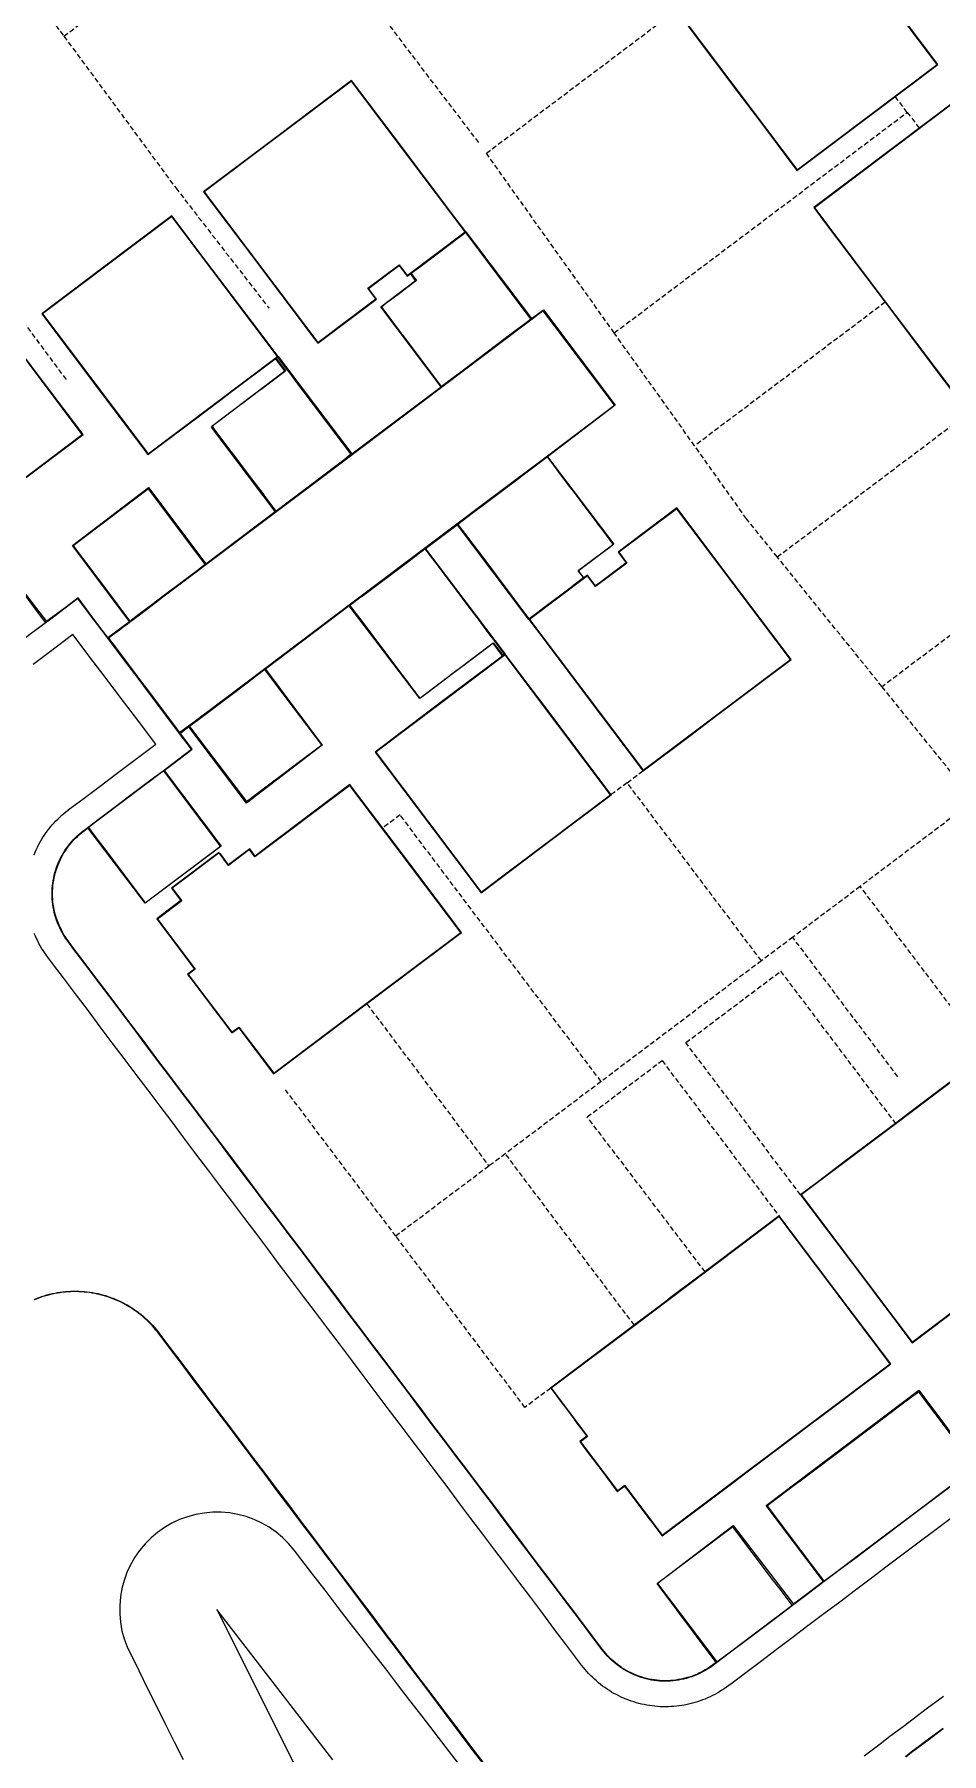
# Model space of a CAD drawing. Header units: metres. Extents: x 337936 to 338461, y 373266 to 374024.
# Drawn here: x 338238.2 to 338283.9, y 373464.3 to 373550.9 of the extents above; entities that cross this region are included whole.
import ezdxf

# ---------------------------------------------------------------- set-up
doc = ezdxf.new("R2010")
doc.units = ezdxf.units.M
doc.linetypes.add('DASHED2', pattern=[0.375, 0.25, -0.125])
for name, color, linetype in [('3D_LINES', 4, 'Continuous'), ('PLOTS EXTERNAL LEVEL', 3, 'Continuous'), ('PLOTS FFL', 1, 'Continuous')]:
    doc.layers.add(name, color=color, linetype=linetype)

msp = doc.modelspace()

# ---------------------------------------------------------------- linework, layer by layer
at = {"layer": '3D_LINES', "linetype": 'DASHED2'}
for points in [[(338239.67, 373550.83, 33.45), (338248.845, 373557.743, 33.6)], [(338237.227, 373554.072, 33.475), (338239.67, 373550.83, 33.45)], [(338260.552, 373545.474, 33.35), (338254.094, 373553.962, 33.5), (338254.094, 373553.962, 33.5)], [(338260.936, 373544.934, 33.35), (338271.11, 373552.601, 33.325), (338271.11, 373552.601, 33.325)], [(338239.67, 373550.83, 33.45), (338245.304, 373543.187, 33.45)], [(338239.793, 373533.547, 33.5), (338229.079, 373547.932, 33.636), (338229.079, 373547.932, 33.636)], [(338282.12, 373546.996, 33.51), (338281.518, 373547.794, 33.5)], [(338267.374, 373535.884, 33.414), (338282.12, 373546.996, 33.51)], [(338282.12, 373546.996, 33.51), (338282.721, 373546.197, 33.52)], [(338267.374, 373535.884, 33.414), (338260.936, 373544.934, 33.35), (338260.936, 373544.934, 33.35)], [(338245.304, 373543.187, 33.45), (338249.988, 373537.137, 33.45), (338249.988, 373537.137, 33.45)], [(338281.011, 373537.426, 33.6), (338271.419, 373530.198, 33.376), (338271.419, 373530.198, 33.376)], [(338271.419, 373530.198, 33.376), (338267.374, 373535.884, 33.414)], [(338275.582, 373524.602, 33.376), (338289.096, 373534.786, 33.656), (338289.096, 373534.786, 33.656)], [(338274.031, 373526.525, 33.352), (338271.419, 373530.198, 33.376)], [(338275.582, 373524.602, 33.376), (338274.031, 373526.525, 33.352)], [(338292.392, 373526.757, 33.825), (338280.856, 373518.064, 33.458), (338280.856, 373518.064, 33.458)], [(338280.856, 373518.064, 33.458), (338275.582, 373524.602, 33.376), (338275.582, 373524.602, 33.376)], [(338285.487, 373512.322, 33.529), (338280.856, 373518.064, 33.458)], [(338268.024, 373513.222, 33.6), (338268.825, 373513.838, 33.75)], [(338268.024, 373513.222, 33.6), (338267.219, 373512.628, 33.6), (338267.211, 373512.622, 33.75)], [(338274.781, 373504.255, 33.399), (338268.024, 373513.222, 33.6)], [(338285.487, 373512.322, 33.529), (338279.756, 373508.004, 33.325)], [(338256.591, 373511.607, 33.5), (338255.712, 373510.945, 33.45)], [(338266.713, 373498.175, 33.317), (338256.591, 373511.607, 33.5), (338256.591, 373511.607, 33.5)], [(338279.756, 373508.004, 33.325), (338276.357, 373505.443, 33.376)], [(338286.15, 373499.537, 33.675), (338279.756, 373508.004, 33.325)], [(338276.357, 373505.443, 33.376), (338274.781, 373504.255, 33.399)], [(338281.653, 373498.415, 33.42), (338276.357, 373505.443, 33.376)], [(338274.781, 373504.255, 33.399), (338266.713, 373498.175, 33.317)], [(338270.976, 373500.136, 33.401), (338275.748, 373503.732, 33.395)], [(338275.748, 373503.732, 33.395), (338281.525, 373496.065, 33.525)], [(338254.909, 373502.099, 33.6), (338254.915, 373502.091, 33.45), (338261.062, 373493.917, 33.236), (338261.062, 373493.917, 33.236)], [(338276.754, 373492.469, 33.475), (338276.751, 373492.473, 33.525), (338270.976, 373500.136, 33.401), (338270.976, 373500.136, 33.401)], [(338266.014, 373496.396, 33.304), (338269.778, 373499.233, 33.357), (338269.778, 373499.233, 33.357)], [(338269.778, 373499.233, 33.357), (338275.674, 373491.392, 33.675)], [(338256.38, 373490.389, 33.225), (338250.827, 373497.759, 33.356)], [(338266.713, 373498.175, 33.317), (338261.889, 373494.54, 33.248)], [(338271.95, 373488.586, 33.675), (338266.014, 373496.396, 33.304)], [(338261.062, 373493.917, 33.236), (338256.38, 373490.389, 33.225)], [(338261.889, 373494.54, 33.248), (338261.062, 373493.917, 33.236)], [(338268.386, 373485.9, 33.675), (338261.889, 373494.54, 33.248), (338261.889, 373494.54, 33.248)], [(338262.88, 373481.763, 33.242), (338256.38, 373490.389, 33.225)], [(338264.184, 373482.733, 33.675), (338262.88, 373481.763, 33.242)]]:
    msp.add_polyline3d(points, dxfattribs=at)
at = {"layer": '3D_LINES', "linetype": 'Continuous'}
for points in [[(338259.898, 373540.939, 33.45), (338259.494, 373540.636, 33.45), (338259.452, 373540.603, 33.45), (338259.22, 373540.429, 33.45), (338257.565, 373539.182, 33.45), (338257.513, 373539.143, 33.45), (338257.152, 373538.871, 33.491), (338257.346, 373538.614, 33.492), (338257.417, 373538.519, 33.496), (338256.937, 373538.157, 33.581), (338256.473, 373537.808, 33.581), (338256.062, 373537.498, 33.581), (338255.946, 373537.411, 33.579), (338255.882, 373537.363, 33.576), (338255.65, 373537.188, 33.552), (338255.717, 373537.099, 33.542), (338256.652, 373535.859, 33.459), (338256.675, 373535.827, 33.456), (338257.558, 373534.656, 33.457), (338257.608, 373534.59, 33.458), (338258.665, 373533.187, 33.471), (338258.989, 373533.431, 33.47), (338259.782, 373534.029, 33.466), (338262.175, 373535.832, 33.453), (338262.225, 373535.869, 33.453), (338262.999, 373536.453, 33.449), (338263.177, 373536.587, 33.448), (338262.743, 373537.164, 33.45), (338262.688, 373537.236, 33.45), (338262.087, 373538.035, 33.452), (338260.656, 373539.933, 33.45), (338259.898, 373540.939, 33.45)], [(338267.382, 373532.243, 33.296), (338264.381, 373536.227, 33.421), (338263.802, 373536.995, 33.445), (338259.831, 373534.003, 33.465), (338256.636, 373531.596, 33.481), (338252.736, 373528.656, 33.502), (338249.447, 373526.178, 33.518), (338245.456, 373523.171, 33.539), (338244.654, 373522.567, 33.543), (338244.266, 373522.274, 33.545), (338243.47, 373521.674, 33.503), (338242.972, 373521.299, 33.551), (338242.847, 373521.205, 33.551), (338242.649, 373521.056, 33.458), (338242.466, 373520.918, 33.449), (338242.117, 373520.655, 33.546), (338241.915, 373520.502, 33.426), (338242.192, 373520.134, 33.433), (338243.238, 373518.746, 33.486), (338243.692, 373518.144, 33.463), (338243.722, 373518.104, 33.462), (338244.319, 373517.312, 33.432), (338244.936, 373516.493, 33.402), (338245.496, 373515.75, 33.408), (338245.83, 373516.003, 33.406), (338245.949, 373516.092, 33.405), (338246.25, 373516.319, 33.404), (338246.609, 373516.589, 33.402), (338247.048, 373516.921, 33.4), (338247.412, 373517.195, 33.398), (338247.867, 373517.537, 33.396), (338249.782, 373518.981, 33.386), (338253.21, 373521.563, 33.369), (338257.02, 373524.435, 33.349), (338261.013, 373527.444, 33.329), (338264.208, 373529.851, 33.312), (338267.382, 373532.243, 33.296)], [(338250.445, 373534.662, 33.449), (338250.356, 373534.595, 33.45), (338250.82, 373533.979, 33.446), (338250.829, 373533.968, 33.446), (338250.77, 373533.924, 33.446), (338249.599, 373533.041, 33.457), (338249.447, 373532.927, 33.457), (338248.662, 373532.335, 33.462), (338248.51, 373532.221, 33.467), (338248.431, 373532.161, 33.496), (338248.141, 373531.943, 33.586), (338247.183, 373531.22, 33.586), (338247.149, 373531.142, 33.583), (338247.323, 373530.912, 33.578), (338247.913, 373530.128, 33.521), (338248.077, 373529.911, 33.503), (338248.101, 373529.879, 33.5), (338248.64, 373529.164, 33.508), (338249.116, 373528.532, 33.514), (338249.727, 373527.721, 33.515), (338249.737, 373527.708, 33.515), (338250.337, 373526.912, 33.514), (338251.776, 373527.996, 33.507), (338251.831, 373528.037, 33.506), (338253.308, 373529.151, 33.499), (338253.427, 373529.24, 33.498), (338253.762, 373529.493, 33.496), (338254.115, 373529.791, 33.494), (338252.909, 373531.391, 33.467), (338252.235, 373532.286, 33.458), (338251.298, 373533.53, 33.444), (338251.018, 373533.901, 33.446), (338251.009, 373533.913, 33.446), (338250.883, 373534.08, 33.447), (338250.445, 373534.662, 33.449)], [(338264.01, 373529.64, 33.314), (338263.457, 373529.223, 33.317), (338262.659, 373528.622, 33.321), (338262.619, 373528.591, 33.321), (338260.871, 373527.274, 33.33), (338260.225, 373526.788, 33.333), (338259.498, 373526.239, 33.337), (338260.683, 373524.667, 33.417), (338262.221, 373522.625, 33.533), (338262.51, 373522.243, 33.549), (338263.078, 373521.488, 33.599), (338263.524, 373521.824, 33.599), (338263.756, 373521.999, 33.599), (338265.221, 373523.102, 33.599), (338265.38, 373523.222, 33.599), (338265.409, 373523.244, 33.599), (338265.824, 373523.557, 33.642), (338265.657, 373523.778, 33.632), (338265.559, 373523.908, 33.635), (338266.039, 373524.27, 33.731), (338266.914, 373524.929, 33.731), (338267.03, 373525.017, 33.725), (338267.094, 373525.065, 33.72), (338267.326, 373525.24, 33.681), (338266.695, 373526.077, 33.579), (338266.583, 373526.226, 33.55), (338266.519, 373526.311, 33.534), (338266.456, 373526.394, 33.518), (338265.25, 373527.995, 33.427), (338265.141, 373528.138, 33.418), (338265.09, 373528.207, 33.414), (338264.541, 373528.935, 33.363), (338264.481, 373529.015, 33.358), (338264.01, 373529.64, 33.314)], [(338246.781, 373524.232, 33.533), (338245.84, 373525.48, 33.575), (338243.923, 373528.026, 33.641), (338240.129, 373525.167, 33.641), (338242.041, 373522.63, 33.575), (338242.404, 373522.148, 33.567), (338242.42, 373522.127, 33.564), (338242.988, 373521.373, 33.551), (338243.445, 373521.718, 33.504), (338244.224, 373522.305, 33.546), (338244.272, 373522.341, 33.546), (338246.188, 373523.785, 33.536), (338246.236, 373523.821, 33.536), (338246.781, 373524.232, 33.533)], [(338235.765, 373525.256, 33.586), (338231.812, 373522.277, 33.586), (338233.802, 373519.638, 33.479), (338234.208, 373519.099, 33.467), (338234.281, 373519.001, 33.465), (338234.789, 373518.327, 33.45), (338234.931, 373518.429, 33.447), (338234.935, 373518.432, 33.447), (338235.759, 373519.054, 33.438), (338238.095, 373520.814, 33.411), (338238.145, 373520.852, 33.41), (338238.744, 373521.303, 33.404), (338238.152, 373522.09, 33.449), (338237.764, 373522.604, 33.479), (338235.765, 373525.256, 33.586)], [(338257.838, 373524.988, 33.346), (338257.752, 373524.924, 33.346), (338257.13, 373524.455, 33.349), (338257.027, 373524.378, 33.35), (338254.681, 373522.609, 33.362), (338254.625, 373522.568, 33.362), (338254.067, 373522.147, 33.365), (338254.359, 373521.76, 33.378), (338254.61, 373521.427, 33.39), (338255.303, 373520.506, 33.426), (338256.832, 373518.478, 33.521), (338256.91, 373518.374, 33.552), (338256.994, 373518.263, 33.586), (338257.208, 373517.98, 33.673), (338257.312, 373517.841, 33.716), (338257.424, 373517.692, 33.719), (338257.497, 373517.596, 33.729), (338257.581, 373517.483, 33.732), (338257.64, 373517.528, 33.737), (338258.599, 373518.25, 33.736), (338258.919, 373518.491, 33.608), (338259.014, 373518.563, 33.572), (338259.136, 373518.655, 33.572), (338259.89, 373519.223, 33.57), (338260.042, 373519.337, 33.57), (338261.108, 373520.141, 33.566), (338261.19, 373520.203, 33.566), (338261.286, 373520.275, 33.566), (338261.759, 373519.648, 33.588), (338261.847, 373519.715, 33.597), (338261.769, 373519.819, 33.593), (338261.273, 373520.477, 33.56), (338261.235, 373520.528, 33.557), (338260.798, 373521.108, 33.536), (338260.654, 373521.299, 33.528), (338260.633, 373521.326, 33.526), (338260.069, 373522.075, 33.491), (338260.032, 373522.125, 33.488), (338259.468, 373522.873, 33.453), (338259.43, 373522.924, 33.451), (338259.173, 373523.264, 33.435), (338258.609, 373524.013, 33.396), (338258.571, 373524.063, 33.394), (338257.962, 373524.872, 33.352), (338257.861, 373525.006, 33.345)], [(338252.651, 373515.132, 33.445), (338250.861, 373517.508, 33.414), (338250.711, 373517.706, 33.411), (338249.792, 373518.926, 33.386), (338249.076, 373518.386, 33.39), (338249.027, 373518.349, 33.39), (338246.706, 373516.6, 33.402), (338246.639, 373516.549, 33.402), (338245.999, 373516.067, 33.406), (338246.938, 373514.821, 33.412), (338248.858, 373512.274, 33.445), (338249.976, 373513.116, 33.445), (338250.754, 373513.703, 33.407), (338251.11, 373513.971, 33.407), (338251.533, 373514.29, 33.445), (338252.651, 373515.132, 33.445)], [(338244.677, 373513.816, 33.403), (338244.52, 373513.698, 33.403), (338243.89, 373513.223, 33.41), (338243.843, 373513.187, 33.41), (338241.522, 373511.438, 33.437), (338241.456, 373511.388, 33.437), (338240.902, 373510.971, 33.444), (338241.233, 373510.532, 33.442), (338241.841, 373509.724, 33.439), (338243.761, 373507.178, 33.472), (338247.554, 373510.036, 33.472), (338245.764, 373512.412, 33.441), (338245.617, 373512.607, 33.438), (338245.003, 373513.422, 33.415), (338244.86, 373513.611, 33.409), (338244.696, 373513.83, 33.403)], [(338273.347, 373475.75, 33.41), (338269.554, 373472.891, 33.41), (338271.546, 373470.247, 33.195), (338271.959, 373469.699, 33.133), (338272.533, 373468.938, 33.046), (338273.124, 373469.384, 33.059), (338273.172, 373469.42, 33.06), (338275.508, 373471.18, 33.114), (338275.556, 373471.216, 33.115), (338276.326, 373471.797, 33.133), (338275.734, 373472.583, 33.17), (338275.346, 373473.098, 33.195), (338273.347, 373475.75, 33.41)]]:
    msp.add_polyline3d(points, close=True, dxfattribs=at)
for points in [[(338259.902, 373540.974, 33.45), (338263.205, 373536.615, 33.448), (338263.814, 373537.043, 33.445), (338267.426, 373532.243, 33.296), (338264.016, 373529.641, 33.314), (338267.356, 373525.24, 33.681), (338265.565, 373523.906, 33.635), (338265.842, 373523.539, 33.645)], [(338250.45, 373534.697, 33.448), (338254.161, 373529.791, 33.494), (338258.661, 373533.174, 33.471), (338255.617, 373537.197, 33.552), (338257.365, 373538.533, 33.496), (338257.111, 373538.871, 33.496)], [(338241.889, 373520.536, 33.417), (338242.967, 373521.353, 33.551), (338240.107, 373525.173, 33.641), (338243.923, 373528.102, 33.641), (338246.822, 373524.255, 33.533), (338250.311, 373526.885, 33.514), (338247.097, 373531.142, 33.583), (338247.183, 373531.244, 33.586), (338250.799, 373533.974, 33.446), (338250.325, 373534.602, 33.45)], [(338250.45, 373534.697, 33.448), (338250.45, 373534.697, 33.448)], [(338263.073, 373521.453, 33.582), (338259.479, 373526.221, 33.337), (338257.875, 373525.014, 33.345), (338261.882, 373519.71, 33.6)], [(338234.751, 373518.303, 33.45), (338231.748, 373522.295, 33.586), (338235.765, 373525.27, 33.586), (338238.798, 373521.344, 33.402)], [(338261.752, 373519.612, 33.6), (338261.284, 373520.265, 33.566), (338257.579, 373517.474, 33.732), (338254.025, 373522.136, 33.365), (338249.818, 373518.941, 33.386), (338252.673, 373515.126, 33.445), (338248.858, 373512.204, 33.445), (338245.959, 373516.044, 33.406), (338245.534, 373515.7, 33.408)], [(338244.712, 373513.842, 33.403), (338247.593, 373510.026, 33.472), (338243.761, 373507.168, 33.472), (338240.88, 373510.955, 33.444)], [(338277.91, 373472.99, 33.169), (338275.014, 373476.813, 33.593), (338282.698, 373482.636, 33.593), (338285.583, 373478.772, 33.348)], [(338284.347, 373480.357, 33.401), (338282.698, 373482.545, 33.593), (338281.93, 373481.967, 33.593), (338281.118, 373481.355, 33.593), (338281.1, 373481.342, 33.593), (338277.467, 373478.604, 33.593), (338276.668, 373478.002, 33.593), (338276.648, 373477.987, 33.592), (338276.634, 373477.976, 33.593), (338275.071, 373476.798, 33.593), (338276.72, 373474.61, 33.401), (338276.756, 373474.562, 33.396), (338277.008, 373474.227, 33.366), (338277.351, 373473.772, 33.294), (338277.888, 373473.059, 33.181), (338277.929, 373473.005, 33.172), (338278.71, 373473.593, 33.191), (338279.529, 373474.21, 33.209), (338279.556, 373474.231, 33.209), (338282.711, 373476.608, 33.283), (338283.524, 373477.221, 33.301), (338283.547, 373477.238, 33.301), (338284.352, 373477.844, 33.32)], [(338272.505, 373468.917, 33.042), (338269.526, 373472.899, 33.41), (338273.364, 373475.811, 33.41), (338276.392, 373471.846, 33.133)]]:
    msp.add_polyline3d(points, dxfattribs=at)
at = {"layer": '3D_LINES'}
for points in [[(338284.335, 373477.801, 33.319), (338283.537, 373477.199, 33.3), (338282.738, 373476.597, 33.281), (338281.94, 373475.995, 33.263), (338281.141, 373475.393, 33.244), (338280.342, 373474.792, 33.225), (338279.544, 373474.19, 33.207), (338278.745, 373473.588, 33.188), (338277.946, 373472.986, 33.169), (338277.148, 373472.384, 33.151), (338276.349, 373471.783, 33.132), (338275.55, 373471.181, 33.113), (338274.752, 373470.579, 33.095), (338273.953, 373469.977, 33.076), (338273.155, 373469.375, 33.057), (338272.528, 373468.903, 33.043), (338272.356, 373468.773, 33.039), (338272.341, 373468.762, 33.038), (338272.231, 373468.683, 33.034), (338272.118, 373468.607, 33.031), (338272.002, 373468.535, 33.028), (338271.968, 373468.515, 33.027), (338271.968, 373468.515, 33.027), (338271.884, 373468.468, 33.024), (338271.764, 373468.404, 33.022), (338271.642, 373468.344, 33.019), (338271.518, 373468.289, 33.016), (338271.392, 373468.237, 33.014), (338271.264, 373468.191, 33.012), (338271.135, 373468.148, 33.01), (338271.005, 373468.11, 33.008), (338270.873, 373468.076, 33.007), (338270.74, 373468.047, 33.005), (338270.606, 373468.022, 33.004), (338270.472, 373468.002, 33.003), (338270.337, 373467.987, 33.002), (338270.201, 373467.976, 33.002), (338270.065, 373467.97, 33.001), (338269.929, 373467.968, 33.001), (338269.793, 373467.971, 33.001), (338269.658, 373467.979, 33.001), (338269.522, 373467.991, 33.002), (338269.387, 373468.008, 33.002), (338269.253, 373468.029, 33.003), (338269.119, 373468.055, 33.004), (338268.987, 373468.085, 33.004), (338268.855, 373468.12, 33.005), (338268.725, 373468.16, 33.005), (338268.597, 373468.203, 33.006), (338268.469, 373468.252, 33.007), (338268.344, 373468.304, 33.007), (338268.22, 373468.361, 33.008), (338268.099, 373468.422, 33.008), (338267.979, 373468.487, 33.009), (338267.862, 373468.555, 33.01), (338267.747, 373468.628, 33.01), (338267.635, 373468.705, 33.011), (338267.525, 373468.786, 33.011), (338267.419, 373468.87, 33.012), (338267.315, 373468.958, 33.012), (338267.214, 373469.049, 33.013), (338267.116, 373469.144, 33.013), (338267.022, 373469.242, 33.014), (338266.931, 373469.343, 33.014), (338266.843, 373469.447, 33.015), (338266.759, 373469.554, 33.015), (338266.759, 373469.554, 33.015), (338266.604, 373469.76, 33.016), (338266.002, 373470.559, 33.019), (338265.4, 373471.357, 33.022), (338264.798, 373472.156, 33.026), (338264.196, 373472.955, 33.03), (338263.595, 373473.753, 33.036), (338262.993, 373474.552, 33.041), (338262.391, 373475.35, 33.047), (338261.789, 373476.149, 33.054), (338261.187, 373476.948, 33.061), (338260.585, 373477.746, 33.069), (338259.984, 373478.545, 33.077), (338259.382, 373479.344, 33.086), (338258.78, 373480.142, 33.096), (338258.178, 373480.941, 33.106), (338257.576, 373481.74, 33.116), (338256.975, 373482.538, 33.128), (338256.373, 373483.337, 33.139), (338255.771, 373484.135, 33.152), (338255.169, 373484.934, 33.164), (338254.567, 373485.733, 33.176), (338253.966, 373486.531, 33.189), (338253.364, 373487.33, 33.201), (338252.762, 373488.129, 33.213), (338252.16, 373488.927, 33.226), (338251.558, 373489.726, 33.238), (338250.956, 373490.525, 33.25), (338250.355, 373491.323, 33.263), (338249.753, 373492.122, 33.275), (338249.151, 373492.92, 33.287), (338248.549, 373493.719, 33.3), (338247.947, 373494.518, 33.312), (338247.346, 373495.316, 33.324), (338246.744, 373496.115, 33.337), (338246.142, 373496.914, 33.349), (338245.54, 373497.712, 33.361), (338244.938, 373498.511, 33.374), (338244.336, 373499.31, 33.386), (338243.735, 373500.108, 33.398), (338243.133, 373500.907, 33.411), (338242.531, 373501.705, 33.423), (338241.929, 373502.504, 33.435), (338241.327, 373503.303, 33.448), (338240.726, 373504.101, 33.46), (338240.124, 373504.9, 33.472), (338239.88, 373505.224, 33.477), (338239.8, 373505.334, 33.48), (338239.724, 373505.446, 33.482), (338239.651, 373505.561, 33.484), (338239.583, 373505.679, 33.486), (338239.519, 373505.799, 33.488), (338239.458, 373505.921, 33.489), (338239.402, 373506.045, 33.491), (338239.351, 373506.17, 33.492), (338239.303, 373506.298, 33.493), (338239.26, 373506.427, 33.494), (338239.221, 373506.557, 33.494), (338239.187, 373506.689, 33.495), (338239.157, 373506.821, 33.495), (338239.132, 373506.955, 33.495), (338239.111, 373507.089, 33.495), (338239.095, 373507.225, 33.495), (338239.084, 373507.36, 33.494), (338239.077, 373507.496, 33.493), (338239.074, 373507.632, 33.493), (338239.077, 373507.768, 33.492), (338239.084, 373507.904, 33.49), (338239.095, 373508.039, 33.489), (338239.111, 373508.174, 33.488), (338239.132, 373508.309, 33.486), (338239.158, 373508.442, 33.484), (338239.187, 373508.575, 33.483), (338239.222, 373508.706, 33.481), (338239.261, 373508.837, 33.479), (338239.304, 373508.966, 33.477), (338239.351, 373509.093, 33.476), (338239.403, 373509.219, 33.474), (338239.459, 373509.343, 33.472), (338239.519, 373509.465, 33.471), (338239.584, 373509.584, 33.469), (338239.652, 373509.702, 33.467), (338239.725, 373509.817, 33.465), (338239.801, 373509.93, 33.463), (338239.881, 373510.04, 33.462), (338239.965, 373510.147, 33.46), (338240.052, 373510.251, 33.458), (338240.143, 373510.352, 33.456), (338240.237, 373510.45, 33.454), (338240.335, 373510.545, 33.452), (338240.435, 373510.637, 33.451), (338240.539, 373510.725, 33.449), (338240.645, 373510.809, 33.447), (338240.667, 373510.825, 33.446), (338241.466, 373511.427, 33.437), (338242.264, 373512.029, 33.428), (338243.063, 373512.631, 33.419), (338243.862, 373513.233, 33.409), (338244.497, 373513.711, 33.402), (338244.66, 373513.835, 33.402), (338245.459, 373514.436, 33.41), (338246.094, 373514.915, 33.423), (338245.492, 373515.713, 33.408), (338244.89, 373516.512, 33.402), (338244.89, 373516.512, 33.402), (338244.289, 373517.311, 33.432), (338243.687, 373518.109, 33.463), (338243.235, 373518.708, 33.485), (338242.784, 373519.307, 33.463), (338242.182, 373520.106, 33.432), (338241.58, 373520.905, 33.402), (338240.979, 373521.703, 33.408), (338240.377, 373522.502, 33.423), (338239.742, 373522.023, 33.41), (338238.943, 373521.422, 33.402), (338238.779, 373521.298, 33.402), (338238.144, 373520.82, 33.409)], [(338241.889, 373520.536, 33.417), (338241.6, 373520.92, 33.402), (338240.999, 373521.718, 33.408), (338240.382, 373522.537, 33.423), (338239.727, 373522.043, 33.41), (338238.928, 373521.442, 33.402), (338238.798, 373521.344, 33.402)], [(338238.168, 373509.603, 33.425), (338238.22, 373509.729, 33.424), (338238.276, 373509.853, 33.423), (338238.335, 373509.975, 33.421), (338238.396, 373510.096, 33.42), (338238.461, 373510.216, 33.419), (338238.529, 373510.333, 33.417), (338238.6, 373510.449, 33.416), (338238.674, 373510.563, 33.415), (338238.751, 373510.675, 33.413), (338238.831, 373510.786, 33.412), (338238.913, 373510.894, 33.411), (338238.998, 373510.999, 33.409), (338239.086, 373511.103, 33.408), (338239.177, 373511.204, 33.406), (338239.27, 373511.303, 33.405), (338239.365, 373511.4, 33.404), (338239.464, 373511.494, 33.402), (338239.564, 373511.586, 33.401), (338239.667, 373511.674, 33.399), (338239.772, 373511.761, 33.398), (338239.882, 373511.847, 33.397), (338239.892, 373511.854, 33.396), (338240.691, 373512.456, 33.387), (338241.489, 373513.058, 33.378), (338242.288, 373513.66, 33.369), (338243.087, 373514.261, 33.359), (338244.29, 373515.168, 33.352), (338243.267, 373516.526, 33.382), (338242.665, 373517.325, 33.412), (338242.207, 373517.933, 33.435), (338241.748, 373518.542, 33.412), (338241.146, 373519.34, 33.382), (338240.123, 373520.698, 33.352), (338238.92, 373519.791, 33.359), (338238.121, 373519.189, 33.369)], [(338244.712, 373513.842, 33.403), (338245.474, 373514.416, 33.41), (338246.129, 373514.91, 33.423), (338245.534, 373515.7, 33.408)], [(338272.505, 373468.917, 33.042), (338272.341, 373468.793, 33.039), (338272.326, 373468.783, 33.038), (338272.217, 373468.703, 33.034), (338272.104, 373468.628, 33.031), (338271.989, 373468.557, 33.028), (338271.956, 373468.537, 33.027), (338271.872, 373468.49, 33.024), (338271.753, 373468.426, 33.022), (338271.632, 373468.367, 33.019), (338271.508, 373468.312, 33.016), (338271.383, 373468.261, 33.014), (338271.256, 373468.214, 33.012), (338271.128, 373468.172, 33.01), (338270.998, 373468.134, 33.008), (338270.867, 373468.101, 33.007), (338270.735, 373468.072, 33.005), (338270.602, 373468.047, 33.004), (338270.469, 373468.027, 33.003), (338270.334, 373468.012, 33.002), (338270.2, 373468.001, 33.002), (338270.065, 373467.995, 33.001), (338269.929, 373467.993, 33.001), (338269.794, 373467.996, 33.001), (338269.659, 373468.004, 33.001), (338269.525, 373468.016, 33.002), (338269.391, 373468.032, 33.002), (338269.257, 373468.054, 33.003), (338269.125, 373468.079, 33.004), (338268.993, 373468.11, 33.004), (338268.862, 373468.144, 33.005), (338268.733, 373468.183, 33.005), (338268.605, 373468.227, 33.006), (338268.479, 373468.275, 33.007), (338268.354, 373468.327, 33.007), (338268.231, 373468.383, 33.008), (338268.11, 373468.444, 33.008), (338267.991, 373468.508, 33.009), (338267.875, 373468.577, 33.01), (338267.761, 373468.649, 33.01), (338267.649, 373468.726, 33.011), (338267.54, 373468.806, 33.011), (338267.434, 373468.889, 33.012), (338267.331, 373468.977, 33.012), (338267.231, 373469.067, 33.013), (338267.134, 373469.161, 33.013), (338267.04, 373469.259, 33.014), (338266.95, 373469.359, 33.014), (338266.863, 373469.462, 33.015), (338266.779, 373469.569, 33.015), (338266.624, 373469.775, 33.016), (338266.022, 373470.574, 33.019), (338265.42, 373471.372, 33.022), (338264.818, 373472.171, 33.026), (338264.216, 373472.97, 33.03), (338263.615, 373473.768, 33.036), (338263.013, 373474.567, 33.041), (338262.411, 373475.366, 33.047), (338261.809, 373476.164, 33.054), (338261.207, 373476.963, 33.061), (338260.605, 373477.761, 33.069), (338260.004, 373478.56, 33.077), (338259.402, 373479.359, 33.086), (338258.8, 373480.157, 33.096), (338258.198, 373480.956, 33.106), (338257.596, 373481.755, 33.116), (338256.995, 373482.553, 33.128), (338256.393, 373483.352, 33.139), (338255.791, 373484.15, 33.152), (338255.189, 373484.949, 33.164), (338254.587, 373485.748, 33.176), (338253.985, 373486.546, 33.189), (338253.384, 373487.345, 33.201), (338252.782, 373488.144, 33.213), (338252.18, 373488.942, 33.226), (338251.578, 373489.741, 33.238), (338250.976, 373490.54, 33.25), (338250.375, 373491.338, 33.263), (338249.773, 373492.137, 33.275), (338249.171, 373492.935, 33.287), (338248.569, 373493.734, 33.3), (338247.967, 373494.533, 33.312), (338247.366, 373495.331, 33.324), (338246.764, 373496.13, 33.337), (338246.162, 373496.929, 33.349), (338245.56, 373497.727, 33.361), (338244.958, 373498.526, 33.374), (338244.356, 373499.325, 33.386), (338243.755, 373500.123, 33.398), (338243.153, 373500.922, 33.411), (338242.551, 373501.72, 33.423), (338241.949, 373502.519, 33.435), (338241.347, 373503.318, 33.448), (338240.746, 373504.116, 33.46), (338240.144, 373504.915, 33.472), (338239.9, 373505.239, 33.477), (338239.82, 373505.348, 33.48), (338239.745, 373505.46, 33.482), (338239.673, 373505.574, 33.484), (338239.605, 373505.691, 33.486), (338239.541, 373505.81, 33.488), (338239.481, 373505.931, 33.489), (338239.425, 373506.055, 33.491), (338239.374, 373506.18, 33.492), (338239.327, 373506.306, 33.493), (338239.284, 373506.434, 33.494), (338239.245, 373506.564, 33.494), (338239.211, 373506.695, 33.495), (338239.182, 373506.827, 33.495), (338239.157, 373506.959, 33.495), (338239.136, 373507.093, 33.495), (338239.12, 373507.227, 33.495), (338239.109, 373507.362, 33.494), (338239.102, 373507.497, 33.493), (338239.099, 373507.632, 33.493), (338239.102, 373507.767, 33.492), (338239.109, 373507.902, 33.49), (338239.12, 373508.037, 33.489), (338239.136, 373508.171, 33.488), (338239.157, 373508.304, 33.486), (338239.182, 373508.437, 33.484), (338239.212, 373508.569, 33.483), (338239.246, 373508.7, 33.481), (338239.284, 373508.829, 33.479), (338239.327, 373508.957, 33.477), (338239.375, 373509.084, 33.476), (338239.426, 373509.209, 33.474), (338239.482, 373509.332, 33.472), (338239.542, 373509.453, 33.471), (338239.606, 373509.572, 33.469), (338239.674, 373509.689, 33.467), (338239.746, 373509.803, 33.465), (338239.821, 373509.915, 33.463), (338239.901, 373510.025, 33.462), (338239.984, 373510.131, 33.46), (338240.071, 373510.235, 33.458), (338240.161, 373510.335, 33.456), (338240.255, 373510.433, 33.454), (338240.352, 373510.527, 33.452), (338240.452, 373510.618, 33.451), (338240.555, 373510.705, 33.449), (338240.661, 373510.789, 33.447), (338240.682, 373510.806, 33.446), (338240.88, 373510.955, 33.444)], [(338284.312, 373476.17, 33.15), (338283.513, 373475.568, 33.131), (338282.715, 373474.967, 33.113), (338281.916, 373474.365, 33.094), (338281.117, 373473.763, 33.075), (338280.319, 373473.161, 33.057), (338279.52, 373472.559, 33.038), (338278.722, 373471.958, 33.019), (338277.923, 373471.356, 33.001), (338277.124, 373470.754, 32.982), (338276.326, 373470.152, 32.963), (338275.527, 373469.55, 32.945), (338274.728, 373468.948, 32.926), (338273.93, 373468.347, 32.907), (338273.303, 373467.874, 32.893), (338273.135, 373467.748, 32.912), (338273.017, 373467.662, 32.927), (338272.906, 373467.584, 32.941), (338272.792, 373467.51, 32.955), (338272.675, 373467.437, 32.97), (338272.619, 373467.404, 32.976), (338272.561, 373467.371, 32.975), (338272.44, 373467.304, 32.973), (338272.32, 373467.241, 32.971), (338272.198, 373467.182, 32.969), (338272.074, 373467.126, 32.967), (338271.949, 373467.073, 32.965), (338271.822, 373467.023, 32.964), (338271.695, 373466.977, 32.962), (338271.566, 373466.933, 32.96), (338271.436, 373466.893, 32.959), (338271.305, 373466.857, 32.958), (338271.173, 373466.824, 32.957), (338271.04, 373466.794, 32.956), (338270.907, 373466.768, 32.955), (338270.773, 373466.745, 32.954), (338270.639, 373466.725, 32.953), (338270.504, 373466.709, 32.952), (338270.368, 373466.697, 32.952), (338270.233, 373466.688, 32.952), (338270.097, 373466.682, 32.951), (338269.961, 373466.68, 32.951), (338269.825, 373466.681, 32.951), (338269.69, 373466.686, 32.951), (338269.554, 373466.695, 32.951), (338269.418, 373466.707, 32.952), (338269.283, 373466.722, 32.952), (338269.149, 373466.741, 32.952), (338269.015, 373466.763, 32.953), (338268.881, 373466.789, 32.953), (338268.749, 373466.818, 32.954), (338268.617, 373466.851, 32.954), (338268.486, 373466.886, 32.955), (338268.356, 373466.926, 32.955), (338268.226, 373466.968, 32.956), (338268.099, 373467.014, 32.956), (338267.972, 373467.063, 32.957), (338267.847, 373467.116, 32.957), (338267.723, 373467.171, 32.958), (338267.6, 373467.23, 32.958), (338267.479, 373467.292, 32.959), (338267.36, 373467.357, 32.959), (338267.242, 373467.425, 32.959), (338267.126, 373467.496, 32.96), (338267.012, 373467.57, 32.96), (338266.9, 373467.647, 32.961), (338266.79, 373467.727, 32.961), (338266.682, 373467.81, 32.961), (338266.576, 373467.895, 32.962), (338266.473, 373467.983, 32.962), (338266.372, 373468.074, 32.963), (338266.273, 373468.167, 32.963), (338266.176, 373468.262, 32.963), (338266.082, 373468.361, 32.964), (338265.991, 373468.461, 32.964), (338265.902, 373468.564, 32.965), (338265.817, 373468.668, 32.965), (338265.731, 373468.78, 32.965), (338265.574, 373468.986, 32.966), (338264.973, 373469.784, 32.969), (338264.371, 373470.582, 32.972), (338263.77, 373471.381, 32.976), (338263.168, 373472.179, 32.98), (338262.566, 373472.978, 32.986), (338261.964, 373473.777, 32.991), (338261.362, 373474.575, 32.997), (338260.76, 373475.374, 33.004), (338260.159, 373476.173, 33.011), (338259.557, 373476.971, 33.019), (338258.955, 373477.77, 33.027), (338258.353, 373478.568, 33.036), (338257.751, 373479.367, 33.046), (338257.15, 373480.166, 33.056), (338256.548, 373480.964, 33.066), (338255.946, 373481.763, 33.078), (338255.344, 373482.562, 33.089), (338254.742, 373483.36, 33.102), (338254.141, 373484.159, 33.114), (338253.539, 373484.958, 33.126), (338252.937, 373485.756, 33.139), (338252.335, 373486.555, 33.151), (338251.733, 373487.353, 33.163), (338251.131, 373488.152, 33.176), (338250.53, 373488.951, 33.188), (338249.928, 373489.749, 33.2), (338249.326, 373490.548, 33.213), (338248.724, 373491.347, 33.225), (338248.122, 373492.145, 33.237), (338247.521, 373492.944, 33.25), (338246.919, 373493.743, 33.262), (338246.317, 373494.541, 33.274), (338245.715, 373495.34, 33.287), (338245.113, 373496.138, 33.299), (338244.511, 373496.937, 33.311), (338243.91, 373497.736, 33.324), (338243.308, 373498.534, 33.336), (338242.706, 373499.333, 33.348), (338242.104, 373500.132, 33.361), (338241.502, 373500.93, 33.373), (338240.901, 373501.729, 33.385), (338240.299, 373502.528, 33.398), (338239.697, 373503.326, 33.41), (338239.095, 373504.125, 33.422), (338238.854, 373504.445, 33.427), (338238.771, 373504.558, 33.429), (338238.693, 373504.67, 33.431), (338238.619, 373504.783, 33.433), (338238.547, 373504.899, 33.434), (338238.478, 373505.016, 33.436), (338238.413, 373505.135, 33.437), (338238.35, 373505.256, 33.438), (338238.291, 373505.378, 33.439), (338238.234, 373505.501, 33.44), (338238.181, 373505.626, 33.441)], [(338238.173, 373487.203, 33.316), (338238.299, 373487.254, 33.313), (338238.427, 373487.302, 33.311), (338238.555, 373487.347, 33.308), (338238.684, 373487.388, 33.306), (338238.815, 373487.426, 33.303), (338238.946, 373487.461, 33.301), (338239.079, 373487.492, 33.298), (338239.212, 373487.52, 33.295), (338239.345, 373487.544, 33.293), (338239.48, 373487.565, 33.29), (338239.614, 373487.582, 33.288), (338239.749, 373487.596, 33.285), (338239.885, 373487.607, 33.283), (338240.021, 373487.614, 33.281), (338240.156, 373487.618, 33.278), (338240.292, 373487.618, 33.276), (338240.428, 373487.614, 33.273), (338240.564, 373487.607, 33.271), (338240.699, 373487.597, 33.269), (338240.835, 373487.583, 33.266), (338240.969, 373487.566, 33.264), (338241.104, 373487.545, 33.262), (338241.237, 373487.521, 33.259), (338241.37, 373487.493, 33.257), (338241.503, 373487.462, 33.255), (338241.634, 373487.428, 33.252), (338241.765, 373487.39, 33.25), (338241.894, 373487.349, 33.248), (338242.023, 373487.304, 33.246), (338242.15, 373487.256, 33.243), (338242.276, 373487.205, 33.241), (338242.4, 373487.151, 33.239), (338242.524, 373487.094, 33.237), (338242.645, 373487.033, 33.235), (338242.765, 373486.969, 33.233), (338242.884, 373486.903, 33.23), (338243, 373486.833, 33.228), (338243.115, 373486.76, 33.226), (338243.228, 373486.684, 33.224), (338243.339, 373486.606, 33.222), (338243.448, 373486.524, 33.22), (338243.554, 373486.44, 33.218), (338243.659, 373486.354, 33.216), (338243.761, 373486.264, 33.214), (338243.861, 373486.172, 33.212), (338243.959, 373486.077, 33.21), (338244.054, 373485.98, 33.208), (338244.146, 373485.881, 33.206), (338244.236, 373485.779, 33.204), (338244.324, 373485.675, 33.202), (338244.409, 373485.567, 33.2), (338244.452, 373485.511, 33.199), (338245, 373484.784, 33.188), (338245.602, 373483.985, 33.176), (338246.204, 373483.187, 33.163), (338246.805, 373482.388, 33.151), (338247.407, 373481.589, 33.139), (338248.009, 373480.791, 33.126), (338248.611, 373479.992, 33.114), (338249.213, 373479.193, 33.102), (338249.814, 373478.395, 33.089), (338250.416, 373477.596, 33.078), (338251.018, 373476.797, 33.066), (338251.62, 373475.999, 33.056), (338252.222, 373475.2, 33.046), (338252.823, 373474.402, 33.036), (338253.425, 373473.603, 33.027), (338254.027, 373472.804, 33.019), (338254.629, 373472.006, 33.011), (338255.231, 373471.207, 33.004), (338255.833, 373470.408, 32.997), (338256.434, 373469.61, 32.991), (338257.036, 373468.811, 32.986), (338257.638, 373468.012, 32.98), (338258.24, 373467.214, 32.976), (338258.842, 373466.415, 32.972), (338259.443, 373465.617, 32.969), (338260.046, 373464.818, 32.966), (338260.248, 373464.549, 32.965), (338260.858, 373463.751, 32.963)], [(338260.839, 373463.735, 32.963), (338260.228, 373464.534, 32.965), (338260.026, 373464.802, 32.966), (338259.423, 373465.601, 32.969), (338258.822, 373466.4, 32.972), (338258.22, 373467.199, 32.976), (338257.618, 373467.997, 32.98), (338257.016, 373468.796, 32.986), (338256.414, 373469.595, 32.991), (338255.813, 373470.393, 32.997), (338255.211, 373471.192, 33.004), (338254.609, 373471.991, 33.011), (338254.007, 373472.789, 33.019), (338253.405, 373473.588, 33.027), (338252.804, 373474.386, 33.036), (338252.202, 373475.185, 33.046), (338251.6, 373475.984, 33.056), (338250.998, 373476.782, 33.066), (338250.396, 373477.581, 33.078), (338249.794, 373478.38, 33.089), (338249.193, 373479.178, 33.102), (338248.591, 373479.977, 33.114), (338247.989, 373480.776, 33.126), (338247.387, 373481.574, 33.139), (338246.785, 373482.373, 33.151), (338246.184, 373483.171, 33.163), (338245.582, 373483.97, 33.176), (338244.98, 373484.769, 33.188), (338244.432, 373485.496, 33.199), (338244.39, 373485.551, 33.2), (338244.304, 373485.659, 33.202), (338244.217, 373485.762, 33.204), (338244.128, 373485.864, 33.206), (338244.036, 373485.963, 33.208), (338243.941, 373486.06, 33.21), (338243.844, 373486.154, 33.212), (338243.745, 373486.245, 33.214), (338243.643, 373486.334, 33.216), (338243.539, 373486.421, 33.218), (338243.433, 373486.505, 33.22), (338243.324, 373486.586, 33.222), (338243.214, 373486.664, 33.224), (338243.101, 373486.739, 33.226), (338242.987, 373486.812, 33.228), (338242.871, 373486.881, 33.23), (338242.753, 373486.947, 33.233), (338242.634, 373487.011, 33.235), (338242.513, 373487.071, 33.237), (338242.39, 373487.128, 33.239), (338242.266, 373487.182, 33.241), (338242.141, 373487.233, 33.243), (338242.014, 373487.281, 33.246), (338241.886, 373487.325, 33.248), (338241.757, 373487.366, 33.25), (338241.628, 373487.403, 33.252), (338241.497, 373487.438, 33.255), (338241.365, 373487.469, 33.257), (338241.233, 373487.496, 33.259), (338241.1, 373487.52, 33.262), (338240.966, 373487.541, 33.264), (338240.832, 373487.558, 33.266), (338240.697, 373487.572, 33.269), (338240.562, 373487.582, 33.271), (338240.427, 373487.589, 33.273), (338240.292, 373487.593, 33.276), (338240.157, 373487.593, 33.278), (338240.022, 373487.589, 33.281), (338239.887, 373487.582, 33.283), (338239.752, 373487.572, 33.285), (338239.617, 373487.558, 33.288), (338239.483, 373487.54, 33.29), (338239.349, 373487.519, 33.293), (338239.216, 373487.495, 33.295), (338239.084, 373487.467, 33.298), (338238.952, 373487.436, 33.301), (338238.822, 373487.402, 33.303), (338238.692, 373487.364, 33.306), (338238.563, 373487.323, 33.308), (338238.435, 373487.278, 33.311), (338238.309, 373487.231, 33.313), (338238.183, 373487.18, 33.316)], [(338259.528, 373463.831, 33.13), (338258.918, 373464.624, 33.13), (338258.308, 373465.416, 33.13), (338257.698, 373466.208, 33.13), (338257.088, 373467.001, 33.13), (338256.478, 373467.793, 33.13), (338255.868, 373468.585, 33.13), (338255.258, 373469.378, 33.13), (338254.647, 373470.17, 33.13), (338254.037, 373470.962, 33.13), (338253.427, 373471.755, 33.13), (338252.817, 373472.547, 33.13), (338252.207, 373473.339, 33.13), (338251.597, 373474.132, 33.13), (338251.257, 373474.573, 33.13), (338250.982, 373474.9, 33.13), (338250.679, 373475.202, 33.13), (338250.351, 373475.476, 33.13), (338250, 373475.721, 33.13), (338249.63, 373475.934, 33.13), (338249.242, 373476.114, 33.13), (338248.84, 373476.259, 33.13), (338248.427, 373476.369, 33.13), (338248.006, 373476.443, 33.13), (338247.58, 373476.48, 33.13), (338247.153, 373476.479, 33.13), (338246.727, 373476.441, 33.13), (338246.306, 373476.366, 33.13), (338245.893, 373476.255, 33.13), (338245.492, 373476.108, 33.13), (338245.105, 373475.926, 33.13), (338244.735, 373475.712, 33.13), (338244.385, 373475.466, 33.13), (338244.058, 373475.191, 33.13), (338243.756, 373474.888, 33.13), (338243.482, 373474.56, 33.13), (338243.238, 373474.21, 33.13), (338243.024, 373473.839, 33.13), (338242.844, 373473.451, 33.13), (338242.699, 373473.049, 33.13), (338242.589, 373472.636, 33.13), (338242.515, 373472.215, 33.13), (338242.479, 373471.789, 33.13), (338242.48, 373471.362, 33.13), (338242.518, 373470.936, 33.13), (338242.593, 373470.515, 33.13), (338242.704, 373470.103, 33.13), (338242.851, 373469.701, 33.13), (338243.435, 373468.503, 33.13), (338243.881, 373467.608, 33.13), (338244.328, 373466.713, 33.13), (338244.774, 373465.818, 33.13), (338245.22, 373464.923, 33.13), (338245.666, 373464.028, 33.13)], [(338277.91, 373472.99, 33.169), (338277.133, 373472.404, 33.151), (338276.392, 373471.846, 33.133)], [(338253.205, 373464.011, 31.83), (338250.155, 373467.973, 31.83), (338247.375, 373471.584, 31.83), (338249.159, 373468.004, 31.83), (338251.209, 373463.891, 31.83)], [(338279.952, 373464.215, 32.951), (338280.751, 373464.817, 32.969), (338281.253, 373465.196, 32.981), (338281.549, 373465.419, 33.028), (338281.983, 373465.746, 33.098), (338282.348, 373466.02, 33.107), (338283.146, 373466.622, 33.125), (338283.945, 373467.224, 33.144)], [(338283.922, 373465.594, 33.175), (338283.123, 373464.992, 33.157), (338282.759, 373464.717, 33.148), (338282.324, 373464.39, 33.138), (338282.029, 373464.167, 33.131)], [(338283.937, 373465.574, 33.175), (338283.138, 373464.972, 33.157), (338282.774, 373464.697, 33.148), (338282.339, 373464.37, 33.138), (338282.044, 373464.147, 33.131)]]:
    msp.add_polyline3d(points, dxfattribs=at)
at = {"layer": 'PLOTS EXTERNAL LEVEL', "linetype": 'Continuous'}
for points in [[(338280.382, 373553.76, 33.573), (338281.37, 373554.505, 33.491), (338280.977, 373555.027, 33.45), (338279.548, 373556.923, 33.45), (338279.171, 373557.423, 33.415), (338278.241, 373556.723, 33.35), (338274.287, 373553.743, 33.35), (338271.093, 373551.336, 33.35), (338273.595, 373548.016, 33.45), (338274.678, 373546.578, 33.45), (338276.571, 373544.066, 33.5), (338280.466, 373547.002, 33.5), (338283.661, 373549.409, 33.5), (338281.351, 373552.475, 33.6), (338280.628, 373553.433, 33.6), (338280.382, 373553.76, 33.573)], [(338254.153, 373548.604, 33.45), (338250.384, 373545.763, 33.45), (338246.704, 373542.99, 33.45), (338249.112, 373539.794, 33.45), (338252.12, 373535.802, 33.45), (338252.453, 373535.361, 33.45), (338255.41, 373537.589, 33.567), (338255.004, 373538.128, 33.589), (338255.292, 373538.345, 33.6), (338256.251, 373539.068, 33.6), (338256.539, 373539.285, 33.57), (338256.946, 373538.746, 33.513), (338257.551, 373539.203, 33.45), (338259.468, 373540.647, 33.45), (338259.902, 373540.974, 33.45), (338259.3, 373541.774, 33.45), (338256.291, 373545.767, 33.45), (338254.153, 373548.604, 33.45)], [(338284.864, 373547.812, 33.52), (338281.408, 373545.207, 33.52), (338277.415, 373542.198, 33.52), (338278.089, 373541.304, 33.6), (338281.011, 373537.426, 33.6), (338284.005, 373533.453, 33.6), (338284.607, 373532.655, 33.6), (338288.494, 373535.584, 33.6), (338292.056, 373538.268, 33.6), (338289.475, 373541.693, 33.75), (338288.753, 373542.652, 33.75), (338288.46, 373543.04, 33.6), (338288.168, 373543.428, 33.75), (338287.445, 373544.387, 33.75), (338284.864, 373547.812, 33.52)], [(338245.107, 373541.787, 33.45), (338241.517, 373539.082, 33.45), (338238.556, 373536.85, 33.45), (338241.565, 373532.857, 33.45), (338243.899, 373529.76, 33.45), (338246.695, 373531.867, 33.6), (338247.653, 373532.589, 33.6), (338248.046, 373532.885, 33.45), (338250.369, 373534.636, 33.45), (338250.45, 373534.697, 33.448), (338249.848, 373535.495, 33.45), (338246.839, 373539.488, 33.45), (338245.107, 373541.787, 33.45)], [(338270.523, 373527.067, 33.45), (338268.127, 373525.261, 33.64), (338267.566, 373524.838, 33.684), (338267.972, 373524.299, 33.728), (338267.684, 373524.082, 33.75), (338266.725, 373523.36, 33.75), (338266.437, 373523.142, 33.72), (338266.03, 373523.681, 33.663), (338265.396, 373523.203, 33.6), (338263.508, 373521.78, 33.6), (338263.073, 373521.453, 33.582), (338263.676, 373520.654, 33.6), (338266.685, 373516.661, 33.6), (338268.49, 373514.265, 33.6), (338268.817, 373513.831, 33.749), (338268.823, 373513.823, 33.6), (338271.155, 373515.581, 33.75), (338272.592, 373516.664, 33.75), (338276.272, 373519.437, 33.45), (338273.263, 373523.43, 33.45), (338270.523, 373527.067, 33.45)], [(338261.882, 373519.71, 33.6), (338259.479, 373517.899, 33.6), (338259.086, 373517.603, 33.75), (338258.128, 373516.881, 33.75), (338255.332, 373514.774, 33.525), (338258.267, 373510.878, 33.525), (338260.675, 373507.683, 33.525), (338263.635, 373509.915, 33.75), (338265.073, 373510.998, 33.75), (338267.225, 373512.62, 33.6), (338264.29, 373516.516, 33.6), (338261.882, 373519.71, 33.6)], [(338259.679, 373505.681, 33.45), (338257.075, 373509.137, 33.45), (338254.667, 373512.332, 33.45), (338254.066, 373513.13, 33.45), (338250.641, 373510.549, 33.6), (338249.682, 373509.827, 33.6), (338249.294, 373509.535, 33.45), (338249.023, 373509.894, 33.45), (338247.962, 373509.095, 33.45), (338247.546, 373509.647, 33.466), (338247.451, 373509.696, 33.468), (338245.09, 373507.917, 33.468), (338245.564, 373507.288, 33.45), (338244.341, 373506.366, 33.45), (338246.242, 373503.843, 33.571), (338245.968, 373503.636, 33.583), (338245.891, 373503.578, 33.586), (338245.918, 373503.542, 33.588), (338246.102, 373503.297, 33.6), (338246.825, 373502.339, 33.6), (338248.119, 373500.621, 33.541), (338248.471, 373500.886, 33.529), (338250.225, 373498.557, 33.45), (338254.218, 373501.566, 33.45), (338254.907, 373502.085, 33.45), (338258.88, 373505.079, 33.45), (338259.679, 373505.681, 33.45)], [(338277.566, 373481.151, 33.549), (338277.77, 373481.305, 33.675), (338278.778, 373482.064, 33.675), (338278.893, 373482.151, 33.67), (338278.974, 373482.212, 33.67), (338279.692, 373482.753, 33.641), (338279.746, 373482.794, 33.641), (338280.518, 373483.375, 33.609), (338281.29, 373483.957, 33.575), (338278.685, 373487.413, 33.575), (338276.278, 373490.607, 33.575), (338275.676, 373491.406, 33.575), (338273.703, 373489.92, 33.675), (338272.266, 373488.837, 33.675), (338271.951, 373488.6, 33.525), (338271.943, 373488.594, 33.675), (338271.848, 373488.522, 33.525), (338271.637, 373488.363, 33.675), (338271.583, 373488.322, 33.675), (338270.195, 373487.276, 33.675), (338269.966, 373487.103, 33.658), (338269.157, 373486.494, 33.594), (338268.389, 373485.915, 33.525), (338268.38, 373485.909, 33.675), (338268.163, 373485.744, 33.54), (338266.143, 373484.222, 33.675), (338264.705, 373483.138, 33.675), (338264.17, 373482.735, 33.525), (338264.176, 373482.727, 33.672), (338264.192, 373482.706, 33.534), (338264.765, 373481.946, 33.571), (338264.795, 373481.906, 33.571), (338265.367, 373481.148, 33.609), (338265.397, 373481.108, 33.609), (338265.998, 373480.309, 33.647), (338265.639, 373480.039, 33.66), (338265.667, 373480.001, 33.663), (338265.723, 373479.927, 33.667), (338265.845, 373479.765, 33.675), (338266.591, 373478.775, 33.675), (338266.926, 373478.33, 33.659), (338266.956, 373478.29, 33.659), (338267.528, 373477.531, 33.629), (338267.888, 373477.802, 33.619), (338268.008, 373477.642, 33.615), (338268.58, 373476.884, 33.587), (338268.61, 373476.844, 33.587), (338269.181, 373476.085, 33.56), (338269.212, 373476.045, 33.56), (338269.784, 373475.286, 33.525), (338273.203, 373477.863, 33.525), (338274.002, 373478.465, 33.525), (338276.367, 373480.248, 33.675), (338277.325, 373480.97, 33.675), (338277.403, 373481.029, 33.525), (338277.565, 373481.15, 33.525)]]:
    msp.add_polyline3d(points, close=True, dxfattribs=at)
for points in [[(338237.207, 373528.19, 33.825), (338240.632, 373530.772, 33.525), (338240.632, 373530.772, 33.525), (338238.225, 373533.966, 33.525), (338235.818, 373537.161, 33.525)], [(338286.136, 373499.539, 33.525), (338283.695, 373497.7, 33.675), (338282.257, 373496.616, 33.675), (338281.525, 373496.065, 33.525), (338279.085, 373494.226, 33.675), (338277.647, 373493.142, 33.675), (338276.754, 373492.469, 33.475), (338279.358, 373489.013, 33.475), (338282.367, 373485.02, 33.475), (338285.791, 373487.6, 33.675)]]:
    msp.add_polyline3d(points, dxfattribs=at)
at = {"layer": 'PLOTS FFL', "linetype": 'Continuous'}
for points, elevation in [([(338280.347, 373553.765), (338281.335, 373554.51), (338279.166, 373557.388), (338271.128, 373551.331), (338276.576, 373544.101), (338283.626, 373549.414)], 33.6), ([(338254.148, 373548.569), (338246.739, 373542.985), (338252.458, 373535.396), (338255.375, 373537.594), (338254.969, 373538.133), (338256.544, 373539.32), (338256.95, 373538.781), (338259.867, 373540.979)], 33.6), ([(338284.86, 373547.777), (338277.45, 373542.193), (338281.031, 373537.442), (338284.612, 373532.69), (338292.021, 373538.273), (338288.44, 373543.025)], 33.75), ([(338245.102, 373541.752), (338238.591, 373536.845), (338243.904, 373529.795), (338250.415, 373534.701)], 33.6), ([(338240.597, 373530.776), (338235.014, 373538.186), (338230.262, 373534.605), (338225.6, 373531.092), (338227.355, 373528.763), (338227.003, 373528.499), (338229.202, 373525.582), (338229.553, 373525.846), (338231.455, 373523.323), (338232.678, 373524.244), (338233.152, 373523.615), (338235.509, 373525.392), (338235.036, 373526.021), (338236.097, 373526.821), (338235.826, 373527.181)], 33.825), ([(338270.518, 373527.032), (338267.601, 373524.833), (338268.007, 373524.294), (338266.432, 373523.107), (338266.026, 373523.646), (338263.109, 373521.448), (338268.828, 373513.859), (338276.237, 373519.442)], 33.75), ([(338261.878, 373519.675), (338255.367, 373514.769), (338260.679, 373507.718), (338267.19, 373512.625)], 33.75), ([(338259.644, 373505.686), (338254.061, 373513.095), (338249.289, 373509.5), (338249.018, 373509.859), (338247.957, 373509.06), (338247.483, 373509.689), (338245.125, 373507.912), (338245.599, 373507.283), (338244.376, 373506.361), (338246.277, 373503.838), (338245.926, 373503.573), (338248.124, 373500.656), (338248.476, 373500.921), (338250.23, 373498.592), (338254.892, 373502.105)], 33.6), ([(338290.903, 373503.1), (338286.151, 373499.519), (338281.541, 373496.045), (338276.789, 373492.464), (338282.372, 373485.055), (338287.124, 373488.636), (338291.734, 373492.109), (338296.486, 373495.69)], 33.675), ([(338277.55, 373481.17), (338281.255, 373483.962), (338275.671, 373491.371), (338271.967, 373488.58), (338268.404, 373485.895), (338264.205, 373482.73), (338266.033, 373480.304), (338265.674, 373480.034), (338267.533, 373477.566), (338267.893, 373477.837), (338269.789, 373475.321), (338273.987, 373478.485)], 33.675)]:
    msp.add_lwpolyline(points, close=True, dxfattribs=dict(at, elevation=elevation))

doc.saveas('drawing.dxf')
